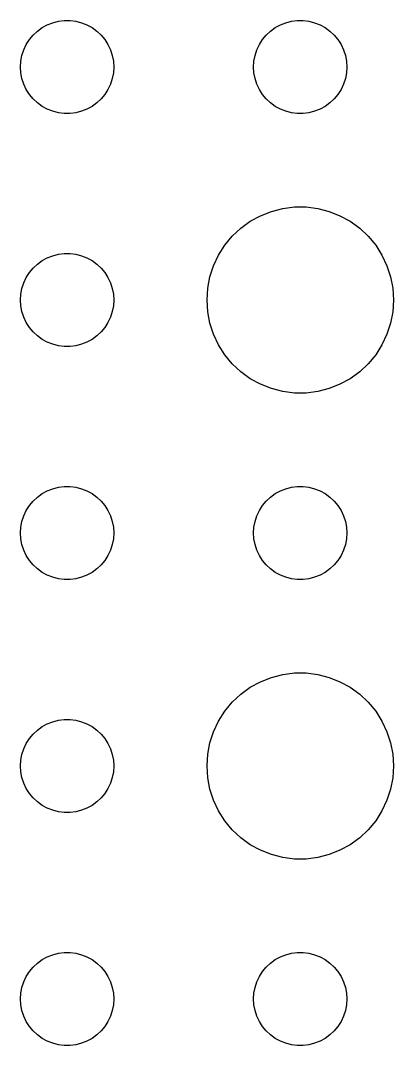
# Model space of a CAD drawing. Header units: metres. Extents: x -150 to 150, y -149 to 149.
# Drawn here: x 73.5 to 85.5, y -1.5 to 31.5 of the extents above; entities that cross this region are included whole.
import ezdxf

# ---------------------------------------------------------------- set-up
doc = ezdxf.new("R2010")
doc.units = ezdxf.units.M

msp = doc.modelspace()

# ---------------------------------------------------------------- linework, layer by layer
for p, q in [((74.1963, 31.2665), (74.3613, 31.3572)), ((74.3613, 31.3572), (74.5365, 31.4266)), ((74.5365, 31.4266), (74.7189, 31.4734)), ((74.7189, 31.4734), (74.9058, 31.497)), ((74.9058, 31.497), (75.0942, 31.497)), ((75.0942, 31.497), (75.2811, 31.4734)), ((75.2811, 31.4734), (75.4635, 31.4266)), ((75.4635, 31.4266), (75.6387, 31.3572)), ((75.6387, 31.3572), (75.8037, 31.2665)), ((81.6963, 31.2665), (81.8613, 31.3572)), ((81.8613, 31.3572), (82.0365, 31.4266)), ((82.0365, 31.4266), (82.2189, 31.4734)), ((82.2189, 31.4734), (82.4058, 31.497)), ((82.4058, 31.497), (82.5942, 31.497)), ((82.5942, 31.497), (82.7811, 31.4734)), ((82.7811, 31.4734), (82.9635, 31.4266)), ((82.9635, 31.4266), (83.1387, 31.3572)), ((83.1387, 31.3572), (83.3037, 31.2665)), ((73.7865, 30.8817), (73.9065, 31.0268)), ((73.9065, 31.0268), (74.0439, 31.1558)), ((74.0439, 31.1558), (74.1963, 31.2665)), ((75.8037, 31.2665), (75.9561, 31.1558)), ((75.9561, 31.1558), (76.0934, 31.0268)), ((76.0934, 31.0268), (76.2135, 30.8817)), ((81.2865, 30.8817), (81.4065, 31.0268)), ((81.4065, 31.0268), (81.5439, 31.1558)), ((81.5439, 31.1558), (81.6963, 31.2665)), ((83.3037, 31.2665), (83.4561, 31.1558)), ((83.4561, 31.1558), (83.5934, 31.0268)), ((83.5934, 31.0268), (83.7135, 30.8817)), ((73.6053, 30.5522), (73.6855, 30.7226)), ((73.6855, 30.7226), (73.7865, 30.8817)), ((76.2135, 30.8817), (76.3145, 30.7226)), ((76.3145, 30.7226), (76.3947, 30.5522)), ((81.1053, 30.5522), (81.1855, 30.7226)), ((81.1855, 30.7226), (81.2865, 30.8817)), ((83.7135, 30.8817), (83.8145, 30.7226)), ((83.8145, 30.7226), (83.8947, 30.5522)), ((73.5118, 30.188), (73.5471, 30.373)), ((73.5471, 30.373), (73.6053, 30.5522)), ((76.3947, 30.5522), (76.4529, 30.373)), ((76.4529, 30.373), (76.4882, 30.188)), ((81.0118, 30.188), (81.0471, 30.373)), ((81.0471, 30.373), (81.1053, 30.5522)), ((83.8947, 30.5522), (83.9529, 30.373)), ((83.9529, 30.373), (83.9882, 30.188)), ((73.5, 30), (73.5118, 30.188)), ((76.4882, 30.188), (76.5, 30)), ((81, 30), (81.0118, 30.188)), ((83.9882, 30.188), (84, 30)), ((73.5118, 29.812), (73.5, 30)), ((73.5471, 29.627), (73.5118, 29.812)), ((76.4882, 29.812), (76.4529, 29.627)), ((76.5, 30), (76.4882, 29.812)), ((81.0118, 29.812), (81, 30)), ((81.0471, 29.627), (81.0118, 29.812)), ((83.9882, 29.812), (83.9529, 29.627)), ((84, 30), (83.9882, 29.812)), ((73.6053, 29.4478), (73.5471, 29.627)), ((73.6855, 29.2774), (73.6053, 29.4478)), ((76.3947, 29.4478), (76.3145, 29.2774)), ((76.4529, 29.627), (76.3947, 29.4478)), ((81.1053, 29.4478), (81.0471, 29.627)), ((81.1855, 29.2774), (81.1053, 29.4478)), ((83.8947, 29.4478), (83.8145, 29.2774)), ((83.9529, 29.627), (83.8947, 29.4478)), ((73.7865, 29.1183), (73.6855, 29.2774)), ((73.9065, 28.9732), (73.7865, 29.1183)), ((76.2135, 29.1183), (76.0934, 28.9732)), ((76.3145, 29.2774), (76.2135, 29.1183)), ((81.2865, 29.1183), (81.1855, 29.2774)), ((81.4065, 28.9732), (81.2865, 29.1183)), ((83.7135, 29.1183), (83.5934, 28.9732)), ((83.8145, 29.2774), (83.7135, 29.1183)), ((74.0439, 28.8442), (73.9065, 28.9732)), ((74.1963, 28.7335), (74.0439, 28.8442)), ((74.3613, 28.6427), (74.1963, 28.7335)), ((75.8037, 28.7335), (75.6387, 28.6427)), ((75.9561, 28.8442), (75.8037, 28.7335)), ((76.0934, 28.9732), (75.9561, 28.8442)), ((81.5439, 28.8442), (81.4065, 28.9732)), ((81.6963, 28.7335), (81.5439, 28.8442)), ((81.8613, 28.6427), (81.6963, 28.7335)), ((83.3037, 28.7335), (83.1387, 28.6427)), ((83.4561, 28.8442), (83.3037, 28.7335)), ((83.5934, 28.9732), (83.4561, 28.8442)), ((74.5365, 28.5734), (74.3613, 28.6427)), ((74.7189, 28.5266), (74.5365, 28.5734)), ((74.9058, 28.503), (74.7189, 28.5266)), ((75.0942, 28.503), (74.9058, 28.503)), ((75.2811, 28.5266), (75.0942, 28.503)), ((75.4635, 28.5734), (75.2811, 28.5266)), ((75.6387, 28.6427), (75.4635, 28.5734)), ((82.0365, 28.5734), (81.8613, 28.6427)), ((82.2189, 28.5266), (82.0365, 28.5734)), ((82.4058, 28.503), (82.2189, 28.5266)), ((82.5942, 28.503), (82.4058, 28.503)), ((82.7811, 28.5266), (82.5942, 28.503)), ((82.9635, 28.5734), (82.7811, 28.5266)), ((83.1387, 28.6427), (82.9635, 28.5734)), ((81.573, 25.3532), (81.9379, 25.4469)), ((81.9379, 25.4469), (82.3116, 25.4941)), ((82.3116, 25.4941), (82.6884, 25.4941)), ((82.6884, 25.4941), (83.0621, 25.4469)), ((83.0621, 25.4469), (83.427, 25.3532)), ((80.8925, 25.033), (81.2227, 25.2145)), ((81.2227, 25.2145), (81.573, 25.3532)), ((83.427, 25.3532), (83.7773, 25.2145)), ((83.7773, 25.2145), (84.1075, 25.033)), ((80.3131, 24.5536), (80.5877, 24.8115)), ((80.5877, 24.8115), (80.8925, 25.033)), ((84.1075, 25.033), (84.4123, 24.8115)), ((84.4123, 24.8115), (84.6869, 24.5536)), ((80.073, 24.2634), (80.3131, 24.5536)), ((84.6869, 24.5536), (84.927, 24.2634)), ((79.8711, 23.9453), (80.073, 24.2634)), ((84.927, 24.2634), (85.1289, 23.9453)), ((74.0439, 23.6558), (74.1963, 23.7665)), ((74.1963, 23.7665), (74.3613, 23.8572)), ((74.3613, 23.8572), (74.5365, 23.9266)), ((74.5365, 23.9266), (74.7189, 23.9734)), ((74.7189, 23.9734), (74.9058, 23.997)), ((74.9058, 23.997), (75.0942, 23.997)), ((75.0942, 23.997), (75.2811, 23.9734)), ((75.2811, 23.9734), (75.4635, 23.9266)), ((75.4635, 23.9266), (75.6387, 23.8572)), ((75.6387, 23.8572), (75.8037, 23.7665)), ((75.8037, 23.7665), (75.9561, 23.6558)), ((79.7107, 23.6044), (79.8711, 23.9453)), ((85.1289, 23.9453), (85.2893, 23.6044)), ((73.7865, 23.3817), (73.9065, 23.5268)), ((73.9065, 23.5268), (74.0439, 23.6558)), ((75.9561, 23.6558), (76.0934, 23.5268)), ((76.0934, 23.5268), (76.2135, 23.3817)), ((79.5943, 23.2461), (79.7107, 23.6044)), ((85.2893, 23.6044), (85.4057, 23.2461)), ((73.6053, 23.0522), (73.6855, 23.2226)), ((73.6855, 23.2226), (73.7865, 23.3817)), ((76.2135, 23.3817), (76.3145, 23.2226)), ((76.3145, 23.2226), (76.3947, 23.0522)), ((79.5237, 22.876), (79.5943, 23.2461)), ((85.4057, 23.2461), (85.4763, 22.876)), ((73.5118, 22.688), (73.5471, 22.873)), ((73.5471, 22.873), (73.6053, 23.0522)), ((76.3947, 23.0522), (76.4529, 22.873)), ((76.4529, 22.873), (76.4882, 22.688)), ((79.5, 22.5), (79.5237, 22.876)), ((85.4763, 22.876), (85.5, 22.5)), ((73.5, 22.5), (73.5118, 22.688)), ((73.5118, 22.312), (73.5, 22.5)), ((76.4882, 22.688), (76.5, 22.5)), ((76.5, 22.5), (76.4882, 22.312)), ((79.5237, 22.124), (79.5, 22.5)), ((85.5, 22.5), (85.4763, 22.124)), ((73.5471, 22.127), (73.5118, 22.312)), ((73.6053, 21.9478), (73.5471, 22.127)), ((76.4529, 22.127), (76.3947, 21.9478)), ((76.4882, 22.312), (76.4529, 22.127)), ((79.5943, 21.7539), (79.5237, 22.124)), ((85.4763, 22.124), (85.4057, 21.7539)), ((73.6855, 21.7774), (73.6053, 21.9478)), ((73.7865, 21.6183), (73.6855, 21.7774)), ((76.3145, 21.7774), (76.2135, 21.6183)), ((76.3947, 21.9478), (76.3145, 21.7774)), ((73.9065, 21.4732), (73.7865, 21.6183)), ((74.0439, 21.3442), (73.9065, 21.4732)), ((76.0934, 21.4732), (75.9561, 21.3442)), ((76.2135, 21.6183), (76.0934, 21.4732)), ((79.7107, 21.3956), (79.5943, 21.7539)), ((85.4057, 21.7539), (85.2893, 21.3956)), ((74.1963, 21.2335), (74.0439, 21.3442)), ((74.3613, 21.1427), (74.1963, 21.2335)), ((74.5365, 21.0734), (74.3613, 21.1427)), ((75.6387, 21.1427), (75.4635, 21.0734)), ((75.8037, 21.2335), (75.6387, 21.1427)), ((75.9561, 21.3442), (75.8037, 21.2335)), ((79.8711, 21.0547), (79.7107, 21.3956)), ((85.2893, 21.3956), (85.1289, 21.0547)), ((74.7189, 21.0266), (74.5365, 21.0734)), ((74.9058, 21.003), (74.7189, 21.0266)), ((75.0942, 21.003), (74.9058, 21.003)), ((75.2811, 21.0266), (75.0942, 21.003)), ((75.4635, 21.0734), (75.2811, 21.0266)), ((80.073, 20.7366), (79.8711, 21.0547)), ((85.1289, 21.0547), (84.927, 20.7366)), ((80.3131, 20.4464), (80.073, 20.7366)), ((84.927, 20.7366), (84.6869, 20.4464)), ((80.5877, 20.1884), (80.3131, 20.4464)), ((80.8925, 19.967), (80.5877, 20.1884)), ((84.4123, 20.1884), (84.1075, 19.967)), ((84.6869, 20.4464), (84.4123, 20.1884)), ((81.2227, 19.7855), (80.8925, 19.967)), ((84.1075, 19.967), (83.7773, 19.7855)), ((81.573, 19.6468), (81.2227, 19.7855)), ((81.9379, 19.5531), (81.573, 19.6468)), ((82.3116, 19.5059), (81.9379, 19.5531)), ((82.6884, 19.5059), (82.3116, 19.5059)), ((83.0621, 19.5531), (82.6884, 19.5059)), ((83.427, 19.6468), (83.0621, 19.5531)), ((83.7773, 19.7855), (83.427, 19.6468)), ((74.0439, 16.1558), (74.1963, 16.2665)), ((74.1963, 16.2665), (74.3613, 16.3572)), ((74.3613, 16.3572), (74.5365, 16.4266)), ((74.5365, 16.4266), (74.7189, 16.4734)), ((74.7189, 16.4734), (74.9058, 16.497)), ((74.9058, 16.497), (75.0942, 16.497)), ((75.0942, 16.497), (75.2811, 16.4734)), ((75.2811, 16.4734), (75.4635, 16.4266)), ((75.4635, 16.4266), (75.6387, 16.3572)), ((75.6387, 16.3572), (75.8037, 16.2665)), ((75.8037, 16.2665), (75.9561, 16.1558)), ((81.5439, 16.1558), (81.6963, 16.2665)), ((81.6963, 16.2665), (81.8613, 16.3572)), ((81.8613, 16.3572), (82.0365, 16.4266)), ((82.0365, 16.4266), (82.2189, 16.4734)), ((82.2189, 16.4734), (82.4058, 16.497)), ((82.4058, 16.497), (82.5942, 16.497)), ((82.5942, 16.497), (82.7811, 16.4734)), ((82.7811, 16.4734), (82.9635, 16.4266)), ((82.9635, 16.4266), (83.1387, 16.3572)), ((83.1387, 16.3572), (83.3037, 16.2665)), ((83.3037, 16.2665), (83.4561, 16.1558)), ((73.6855, 15.7226), (73.7865, 15.8817)), ((73.7865, 15.8817), (73.9065, 16.0268)), ((73.9065, 16.0268), (74.0439, 16.1558)), ((75.9561, 16.1558), (76.0934, 16.0268)), ((76.0934, 16.0268), (76.2135, 15.8817)), ((76.2135, 15.8817), (76.3145, 15.7226)), ((81.1855, 15.7226), (81.2865, 15.8817)), ((81.2865, 15.8817), (81.4065, 16.0268)), ((81.4065, 16.0268), (81.5439, 16.1558)), ((83.4561, 16.1558), (83.5934, 16.0268)), ((83.5934, 16.0268), (83.7135, 15.8817)), ((83.7135, 15.8817), (83.8145, 15.7226)), ((73.5471, 15.373), (73.6053, 15.5522)), ((73.6053, 15.5522), (73.6855, 15.7226)), ((76.3145, 15.7226), (76.3947, 15.5522)), ((76.3947, 15.5522), (76.4529, 15.373)), ((81.0471, 15.373), (81.1053, 15.5522)), ((81.1053, 15.5522), (81.1855, 15.7226)), ((83.8145, 15.7226), (83.8947, 15.5522)), ((83.8947, 15.5522), (83.9529, 15.373)), ((73.5, 15), (73.5118, 15.188)), ((73.5118, 15.188), (73.5471, 15.373)), ((76.4529, 15.373), (76.4882, 15.188)), ((76.4882, 15.188), (76.5, 15)), ((81, 15), (81.0118, 15.188)), ((81.0118, 15.188), (81.0471, 15.373)), ((83.9529, 15.373), (83.9882, 15.188)), ((83.9882, 15.188), (84, 15)), ((73.5118, 14.812), (73.5, 15)), ((76.5, 15), (76.4882, 14.812)), ((81.0118, 14.812), (81, 15)), ((84, 15), (83.9882, 14.812)), ((73.5471, 14.627), (73.5118, 14.812)), ((73.6053, 14.4478), (73.5471, 14.627)), ((76.4529, 14.627), (76.3947, 14.4478)), ((76.4882, 14.812), (76.4529, 14.627)), ((81.0471, 14.627), (81.0118, 14.812)), ((81.1053, 14.4478), (81.0471, 14.627)), ((83.9529, 14.627), (83.8947, 14.4478)), ((83.9882, 14.812), (83.9529, 14.627)), ((73.6855, 14.2774), (73.6053, 14.4478)), ((73.7865, 14.1183), (73.6855, 14.2774)), ((76.3145, 14.2774), (76.2135, 14.1183)), ((76.3947, 14.4478), (76.3145, 14.2774)), ((81.1855, 14.2774), (81.1053, 14.4478)), ((81.2865, 14.1183), (81.1855, 14.2774)), ((83.8145, 14.2774), (83.7135, 14.1183)), ((83.8947, 14.4478), (83.8145, 14.2774)), ((73.9065, 13.9732), (73.7865, 14.1183)), ((74.0439, 13.8442), (73.9065, 13.9732)), ((76.0934, 13.9732), (75.9561, 13.8442)), ((76.2135, 14.1183), (76.0934, 13.9732)), ((81.4065, 13.9732), (81.2865, 14.1183)), ((81.5439, 13.8442), (81.4065, 13.9732)), ((83.5934, 13.9732), (83.4561, 13.8442)), ((83.7135, 14.1183), (83.5934, 13.9732)), ((74.1963, 13.7335), (74.0439, 13.8442)), ((74.3613, 13.6427), (74.1963, 13.7335)), ((74.5365, 13.5734), (74.3613, 13.6427)), ((74.7189, 13.5266), (74.5365, 13.5734)), ((75.4635, 13.5734), (75.2811, 13.5266)), ((75.6387, 13.6427), (75.4635, 13.5734)), ((75.8037, 13.7335), (75.6387, 13.6427)), ((75.9561, 13.8442), (75.8037, 13.7335)), ((81.6963, 13.7335), (81.5439, 13.8442)), ((81.8613, 13.6427), (81.6963, 13.7335)), ((82.0365, 13.5734), (81.8613, 13.6427)), ((82.2189, 13.5266), (82.0365, 13.5734)), ((82.9635, 13.5734), (82.7811, 13.5266)), ((83.1387, 13.6427), (82.9635, 13.5734)), ((83.3037, 13.7335), (83.1387, 13.6427)), ((83.4561, 13.8442), (83.3037, 13.7335)), ((74.9058, 13.5029), (74.7189, 13.5266)), ((75.0942, 13.5029), (74.9058, 13.5029)), ((75.2811, 13.5266), (75.0942, 13.5029)), ((82.4058, 13.5029), (82.2189, 13.5266)), ((82.5942, 13.5029), (82.4058, 13.5029)), ((82.7811, 13.5266), (82.5942, 13.5029)), ((81.2227, 10.2145), (81.573, 10.3532)), ((81.573, 10.3532), (81.9379, 10.4469)), ((81.9379, 10.4469), (82.3116, 10.4941)), ((82.3116, 10.4941), (82.6884, 10.4941)), ((82.6884, 10.4941), (83.0621, 10.4469)), ((83.0621, 10.4469), (83.427, 10.3532)), ((83.427, 10.3532), (83.7773, 10.2145)), ((80.5877, 9.81154), (80.8925, 10.033)), ((80.8925, 10.033), (81.2227, 10.2145)), ((83.7773, 10.2145), (84.1075, 10.033)), ((84.1075, 10.033), (84.4123, 9.81154)), ((80.3131, 9.55363), (80.5877, 9.81154)), ((84.4123, 9.81154), (84.6869, 9.55363)), ((79.8711, 8.94525), (80.073, 9.26335)), ((80.073, 9.26335), (80.3131, 9.55363)), ((84.6869, 9.55363), (84.927, 9.26335)), ((84.927, 9.26335), (85.1289, 8.94525)), ((74.3613, 8.85724), (74.5365, 8.92657)), ((74.5365, 8.92657), (74.7189, 8.97342)), ((74.7189, 8.97342), (74.9058, 8.99704)), ((74.9058, 8.99704), (75.0942, 8.99704)), ((75.0942, 8.99704), (75.2811, 8.97342)), ((75.2811, 8.97342), (75.4635, 8.92657)), ((75.4635, 8.92657), (75.6387, 8.85724)), ((79.7107, 8.60437), (79.8711, 8.94525)), ((85.1289, 8.94525), (85.2893, 8.60437)), ((73.9065, 8.52681), (74.0439, 8.65576)), ((74.0439, 8.65576), (74.1963, 8.76648)), ((74.1963, 8.76648), (74.3613, 8.85724)), ((75.6387, 8.85724), (75.8037, 8.76648)), ((75.8037, 8.76648), (75.9561, 8.65576)), ((75.9561, 8.65576), (76.0934, 8.52681)), ((79.5943, 8.24606), (79.7107, 8.60437)), ((85.2893, 8.60437), (85.4057, 8.24606)), ((73.6855, 8.22263), (73.7865, 8.38167)), ((73.7865, 8.38167), (73.9065, 8.52681)), ((76.0934, 8.52681), (76.2135, 8.38167)), ((76.2135, 8.38167), (76.3145, 8.22263)), ((73.5471, 7.87303), (73.6053, 8.05219)), ((73.6053, 8.05219), (73.6855, 8.22263)), ((76.3145, 8.22263), (76.3947, 8.05219)), ((76.3947, 8.05219), (76.4529, 7.87303)), ((79.5237, 7.87599), (79.5943, 8.24606)), ((85.4057, 8.24606), (85.4763, 7.87599)), ((73.5, 7.5), (73.5118, 7.68799)), ((73.5118, 7.68799), (73.5471, 7.87303)), ((76.4529, 7.87303), (76.4882, 7.68799)), ((76.4882, 7.68799), (76.5, 7.5)), ((79.5, 7.5), (79.5237, 7.87599)), ((85.4763, 7.87599), (85.5, 7.5)), ((73.5118, 7.312), (73.5, 7.5)), ((73.5471, 7.12695), (73.5118, 7.312)), ((76.4882, 7.312), (76.4529, 7.12695)), ((76.5, 7.5), (76.4882, 7.312)), ((79.5237, 7.12399), (79.5, 7.5)), ((85.5, 7.5), (85.4763, 7.12399)), ((73.6053, 6.9478), (73.5471, 7.12695)), ((73.6855, 6.77736), (73.6053, 6.9478)), ((76.3947, 6.9478), (76.3145, 6.77736)), ((76.4529, 7.12695), (76.3947, 6.9478)), ((79.5943, 6.75392), (79.5237, 7.12399)), ((85.4763, 7.12399), (85.4057, 6.75392)), ((73.7865, 6.61832), (73.6855, 6.77736)), ((73.9065, 6.47318), (73.7865, 6.61832)), ((76.2135, 6.61832), (76.0934, 6.47318)), ((76.3145, 6.77736), (76.2135, 6.61832)), ((79.7107, 6.39561), (79.5943, 6.75392)), ((85.4057, 6.75392), (85.2893, 6.39561)), ((74.0439, 6.34422), (73.9065, 6.47318)), ((74.1963, 6.23351), (74.0439, 6.34422)), ((75.9561, 6.34422), (75.8037, 6.23351)), ((76.0934, 6.47318), (75.9561, 6.34422)), ((79.8711, 6.05473), (79.7107, 6.39561)), ((85.2893, 6.39561), (85.1289, 6.05473)), ((74.3613, 6.14275), (74.1963, 6.23351)), ((74.5365, 6.07341), (74.3613, 6.14275)), ((74.7189, 6.02657), (74.5365, 6.07341)), ((74.9058, 6.00294), (74.7189, 6.02657)), ((75.0942, 6.00294), (74.9058, 6.00294)), ((75.2811, 6.02657), (75.0942, 6.00294)), ((75.4635, 6.07341), (75.2811, 6.02657)), ((75.6387, 6.14275), (75.4635, 6.07341)), ((75.8037, 6.23351), (75.6387, 6.14275)), ((80.073, 5.73663), (79.8711, 6.05473)), ((85.1289, 6.05473), (84.927, 5.73663)), ((80.3131, 5.44635), (80.073, 5.73663)), ((84.927, 5.73663), (84.6869, 5.44635)), ((80.5877, 5.18845), (80.3131, 5.44635)), ((84.6869, 5.44635), (84.4123, 5.18845)), ((80.8925, 4.96701), (80.5877, 5.18845)), ((81.2227, 4.78551), (80.8925, 4.96701)), ((84.1075, 4.96701), (83.7773, 4.78551)), ((84.4123, 5.18845), (84.1075, 4.96701)), ((81.573, 4.64682), (81.2227, 4.78551)), ((81.9379, 4.55313), (81.573, 4.64682)), ((83.427, 4.64682), (83.0621, 4.55313)), ((83.7773, 4.78551), (83.427, 4.64682)), ((82.3116, 4.50591), (81.9379, 4.55313)), ((82.6884, 4.50591), (82.3116, 4.50591)), ((83.0621, 4.55313), (82.6884, 4.50591)), ((74.1963, 1.26648), (74.3613, 1.35724)), ((74.3613, 1.35724), (74.5365, 1.42657)), ((74.5365, 1.42657), (74.7189, 1.47342)), ((74.7189, 1.47342), (74.9058, 1.49704)), ((74.9058, 1.49704), (75.0942, 1.49704)), ((75.0942, 1.49704), (75.2811, 1.47342)), ((75.2811, 1.47342), (75.4635, 1.42657)), ((75.4635, 1.42657), (75.6387, 1.35724)), ((75.6387, 1.35724), (75.8037, 1.26648)), ((81.6963, 1.26648), (81.8613, 1.35724)), ((81.8613, 1.35724), (82.0365, 1.42657)), ((82.0365, 1.42657), (82.2189, 1.47342)), ((82.2189, 1.47342), (82.4058, 1.49704)), ((82.4058, 1.49704), (82.5942, 1.49704)), ((82.5942, 1.49704), (82.7811, 1.47342)), ((82.7811, 1.47342), (82.9635, 1.42657)), ((82.9635, 1.42657), (83.1387, 1.35724)), ((83.1387, 1.35724), (83.3037, 1.26648)), ((73.7865, 0.88167), (73.9065, 1.02681)), ((73.9065, 1.02681), (74.0439, 1.15576)), ((74.0439, 1.15576), (74.1963, 1.26648)), ((75.8037, 1.26648), (75.9561, 1.15576)), ((75.9561, 1.15576), (76.0934, 1.02681)), ((76.0934, 1.02681), (76.2135, 0.88167)), ((81.2865, 0.88167), (81.4065, 1.02681)), ((81.4065, 1.02681), (81.5439, 1.15576)), ((81.5439, 1.15576), (81.6963, 1.26648)), ((83.3037, 1.26648), (83.4561, 1.15576)), ((83.4561, 1.15576), (83.5934, 1.02681)), ((83.5934, 1.02681), (83.7135, 0.88167)), ((73.6053, 0.55219), (73.6855, 0.72263)), ((73.6855, 0.72263), (73.7865, 0.88167)), ((76.2135, 0.88167), (76.3145, 0.72263)), ((76.3145, 0.72263), (76.3947, 0.55219)), ((81.1053, 0.55219), (81.1855, 0.72263)), ((81.1855, 0.72263), (81.2865, 0.88167)), ((83.7135, 0.88167), (83.8145, 0.72263)), ((83.8145, 0.72263), (83.8947, 0.55219)), ((73.5118, 0.18799), (73.5471, 0.37303)), ((73.5471, 0.37303), (73.6053, 0.55219)), ((76.3947, 0.55219), (76.4529, 0.37303)), ((76.4529, 0.37303), (76.4882, 0.18799)), ((81.0118, 0.18799), (81.0471, 0.37303)), ((81.0471, 0.37303), (81.1053, 0.55219)), ((83.8947, 0.55219), (83.9529, 0.37303)), ((83.9529, 0.37303), (83.9882, 0.18799)), ((73.5, 0), (73.5118, 0.18799)), ((73.5118, -0.18799), (73.5, 0)), ((76.4882, 0.18799), (76.5, 0)), ((76.5, 0), (76.4882, -0.18799)), ((81, 0), (81.0118, 0.18799)), ((81.0118, -0.18799), (81, 0)), ((83.9882, 0.18799), (84, 0)), ((84, 0), (83.9882, -0.18799)), ((73.5471, -0.37303), (73.5118, -0.18799)), ((76.4882, -0.18799), (76.4529, -0.37303)), ((81.0471, -0.37303), (81.0118, -0.18799)), ((83.9882, -0.18799), (83.9529, -0.37303)), ((73.6053, -0.55219), (73.5471, -0.37303)), ((73.6855, -0.72263), (73.6053, -0.55219)), ((76.3947, -0.55219), (76.3145, -0.72263)), ((76.4529, -0.37303), (76.3947, -0.55219)), ((81.1053, -0.55219), (81.0471, -0.37303)), ((81.1855, -0.72263), (81.1053, -0.55219)), ((83.8947, -0.55219), (83.8145, -0.72263)), ((83.9529, -0.37303), (83.8947, -0.55219)), ((73.7865, -0.88167), (73.6855, -0.72263)), ((73.9065, -1.02681), (73.7865, -0.88167)), ((76.2135, -0.88167), (76.0934, -1.02681)), ((76.3145, -0.72263), (76.2135, -0.88167)), ((81.2865, -0.88167), (81.1855, -0.72263)), ((81.4065, -1.02681), (81.2865, -0.88167)), ((83.7135, -0.88167), (83.5934, -1.02681)), ((83.8145, -0.72263), (83.7135, -0.88167)), ((74.0439, -1.15576), (73.9065, -1.02681)), ((74.1963, -1.26648), (74.0439, -1.15576)), ((74.3613, -1.35724), (74.1963, -1.26648)), ((75.8037, -1.26648), (75.6387, -1.35724)), ((75.9561, -1.15576), (75.8037, -1.26648)), ((76.0934, -1.02681), (75.9561, -1.15576)), ((81.5439, -1.15576), (81.4065, -1.02681)), ((81.6963, -1.26648), (81.5439, -1.15576)), ((81.8613, -1.35724), (81.6963, -1.26648)), ((83.3037, -1.26648), (83.1387, -1.35724)), ((83.4561, -1.15576), (83.3037, -1.26648)), ((83.5934, -1.02681), (83.4561, -1.15576)), ((74.5365, -1.42657), (74.3613, -1.35724)), ((74.7189, -1.47342), (74.5365, -1.42657)), ((74.9058, -1.49704), (74.7189, -1.47342)), ((75.0942, -1.49704), (74.9058, -1.49704)), ((75.2811, -1.47342), (75.0942, -1.49704)), ((75.4635, -1.42657), (75.2811, -1.47342)), ((75.6387, -1.35724), (75.4635, -1.42657)), ((82.0365, -1.42657), (81.8613, -1.35724)), ((82.2189, -1.47342), (82.0365, -1.42657)), ((82.4058, -1.49704), (82.2189, -1.47342)), ((82.5942, -1.49704), (82.4058, -1.49704)), ((82.7811, -1.47342), (82.5942, -1.49704)), ((82.9635, -1.42657), (82.7811, -1.47342)), ((83.1387, -1.35724), (82.9635, -1.42657))]:
    msp.add_line(p, q)

doc.saveas('drawing.dxf')
